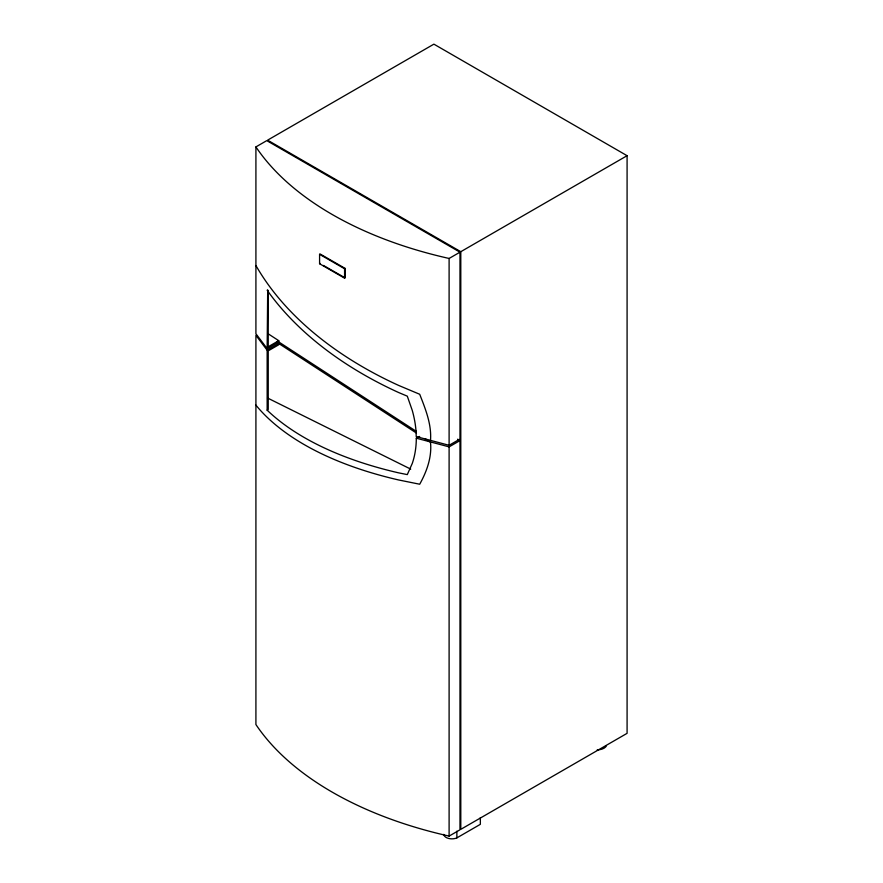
<?xml version="1.0" encoding="UTF-8"?>
<svg xmlns="http://www.w3.org/2000/svg" width="883" height="883" viewBox="0 0 883 883"><rect width="100%" height="100%" fill="white"/><g stroke="black" fill="none" stroke-linecap="round" stroke-linejoin="round"><path stroke-width="1.32" d="M267.869 333.608L278.752 340.683L278.752 341.931L267.152 348.63L255.915 333.752L255.915 146.909L266.776 140.629L459.977 252.174L459.977 439.017L449.105 445.297L416.235 436.599L416.048 431.401M319.58 254.326L320.154 253.995L345.154 268.421L345.154 277.836L344.58 278.167L319.58 263.741L319.58 254.326L344.58 268.752L345.154 268.421M267.152 348.63L267.692 289.911M319.58 263.741L320.154 263.41M278.752 340.683L268.233 346.754L268.233 290.96M267.152 350.209L278.752 343.509L278.752 344.756L268.233 350.827L268.233 409.557L267.152 410.187L267.152 350.209L255.915 335.319L255.915 724.546A338.178 195.242 0 0 0 449.105 836.091L459.977 829.81L459.977 440.595L457.593 439.215M255.915 146.909A338.178 195.242 0 0 0 449.105 258.454L459.977 252.174M460.794 251.699L627.085 155.695L627.085 733.332L460.794 829.347L460.794 251.699L267.593 140.165L433.895 44.15L627.085 155.695M267.152 410.176A343.299 170.673 -5.4 0 0 398.586 472.846L407.295 474.601L412.262 463.465A117.792 84.658 43 0 0 416.301 438.189L449.105 446.864L459.977 440.595M443.763 834.38A8.157 4.713 0 0 0 448.476 838.409A8.157 4.713 0 0 0 456.864 837.89L480.352 824.325L480.352 817.603M416.301 438.189L419.679 436.456M267.516 398.001L410.716 469.116M343.962 277.207L323.421 265.452M278.752 341.931L416.147 431.279M276.578 342.085L416.18 432.869M425.109 438.674L430.496 442.184C432.041 457.041 426.809 471.445 419.701 484.226L398.586 479.955A343.233 170.64 -5.4 0 1 255.915 405.142M456.864 831.168L456.864 837.89M449.105 258.454L449.105 445.297M449.105 446.864L449.105 836.091M430.496 440.606C431.787 424.414 425.485 409.039 419.701 394.271L398.586 385.396A343.233 222.626 6.2 0 1 255.915 265.507M344.58 268.752L344.58 278.167M416.048 431.401A117.969 84.79 43 0 0 412.262 410.407L407.295 396.169L398.586 392.505A343.299 222.671 6.2 0 1 267.152 290.22M606.478 745.749A9.603 5.552 0 0 1 597.195 749.866"/></g></svg>
